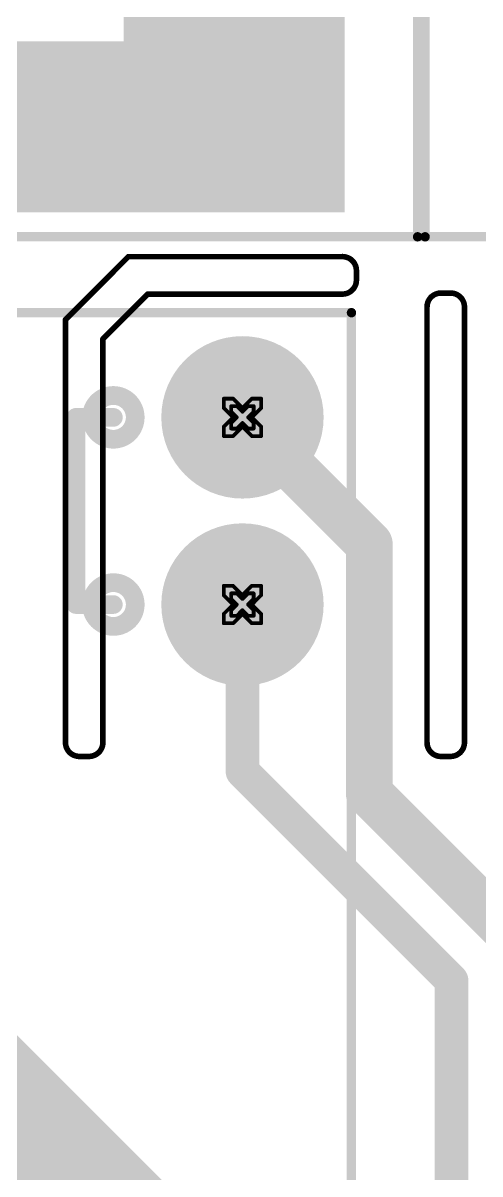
# Model space of a CAD drawing. Header units: inches. Extents: x -21 to 276, y -5 to 220.
# Drawn here: x 15.19 to 21.4, y 70.53 to 86.15 of the extents above; entities that cross this region are included whole.
import ezdxf

# ---------------------------------------------------------------- set-up
doc = ezdxf.new("R2010")
doc.units = ezdxf.units.IN
for name, color, linetype in [('Board_Outline', 216, 'Continuous'), ('Bottom Layer', 5, 'Continuous'), ('Bottom Solder', 6, 'Continuous'), ('Drill Drawing', 1, 'Continuous'), ('Ground', 16, 'Continuous'), ('Multi-Layer', 9, 'Continuous'), ('Pad Holes', 156, 'Continuous'), ('Power + Signal', 76, 'Continuous'), ('Top Layer', 1, 'Continuous'), ('Top Overlay', 2, 'Continuous'), ('Top Solder', 216, 'Continuous')]:
    doc.layers.add(name, color=color, linetype=linetype)

# ---------------------------------------------------------------- blocks, each defined once
blk = doc.blocks.new('J102K1CS35VDC_20_7')
at = {"layer": 'Bottom Layer'}
h = blk.add_hatch(color=5, dxfattribs=at)
edge = h.paths.add_edge_path()
edge.add_arc((3.81, -3.81), 1, 0, 360)
h = blk.add_hatch(color=5, dxfattribs=at)
edge = h.paths.add_edge_path()
edge.add_arc((6.35, -3.81), 1, 0, 360)
at = {"layer": 'Bottom Solder'}
h = blk.add_hatch(color=6, dxfattribs=at)
edge = h.paths.add_edge_path()
edge.add_arc((3.81, -3.81), 1.102, 0, 360)
h = blk.add_hatch(color=6, dxfattribs=at)
edge = h.paths.add_edge_path()
edge.add_arc((6.35, -3.81), 1.102, 0, 360)
at = {"layer": 'Ground'}
h = blk.add_hatch(color=16, dxfattribs=at)
edge = h.paths.add_edge_path()
edge.add_arc((3.81, -3.81), 1, 0, 360)
h = blk.add_hatch(color=16, dxfattribs=at)
edge = h.paths.add_edge_path()
edge.add_arc((6.35, -3.81), 1, 0, 360)
at = {"layer": 'Multi-Layer'}
h = blk.add_hatch(color=9, dxfattribs=at)
edge = h.paths.add_edge_path()
edge.add_arc((3.81, -3.81), 1, 0, 360)
h = blk.add_hatch(color=9, dxfattribs=at)
edge = h.paths.add_edge_path()
edge.add_arc((6.35, -3.81), 1, 0, 360)
at = {"layer": 'Pad Holes'}
h = blk.add_hatch(color=7, dxfattribs=at)
edge = h.paths.add_edge_path()
edge.add_arc((3.81, -3.81), 0.51, 0, 360)
h = blk.add_hatch(color=7, dxfattribs=at)
edge = h.paths.add_edge_path()
edge.add_arc((6.35, -3.81), 0.51, 0, 360)
at = {"layer": 'Power + Signal'}
h = blk.add_hatch(color=76, dxfattribs=at)
edge = h.paths.add_edge_path()
edge.add_arc((3.81, -3.81), 1, 0, 360)
h = blk.add_hatch(color=76, dxfattribs=at)
edge = h.paths.add_edge_path()
edge.add_arc((6.35, -3.81), 1, 0, 360)
at = {"layer": 'Top Layer'}
h = blk.add_hatch(color=1, dxfattribs=at)
edge = h.paths.add_edge_path()
edge.add_arc((3.81, -3.81), 1, 0, 360)
h = blk.add_hatch(color=1, dxfattribs=at)
edge = h.paths.add_edge_path()
edge.add_arc((6.35, -3.81), 1, 0, 360)
at = {"layer": 'Top Solder'}
h = blk.add_hatch(color=216, dxfattribs=at)
edge = h.paths.add_edge_path()
edge.add_arc((3.81, -3.81), 1.102, 0, 360)
h = blk.add_hatch(color=216, dxfattribs=at)
edge = h.paths.add_edge_path()
edge.add_arc((6.35, -3.81), 1.102, 0, 360)
at = {"layer": 'Top Overlay'}
for points in [[(7.77, 0, 0.127, 0.127, 0), (7.77, -5.29, 0.127, 0.127, 0)], [(3.81, -1.549, 0.254, 0.254, 0), (6.35, -1.549, 0.254, 0.254, 0)], [(3.81, -1.549, 0.254, 0.254, 0), (3.81, -2.057, 0.254, 0.254, 0)], [(6.35, -1.549, 0.254, 0.254, 0), (6.35, -2.057, 0.254, 0.254, 0)], [(-7.77, -5.29, 0.127, 0.127, 0), (7.77, -5.29, 0.127, 0.127, 0)]]:
    blk.add_lwpolyline(points, format="xyseb", dxfattribs=at)
for points in [[(3.747, -1.549, 0.127, 0.127, 1), (3.873, -1.549, 0.127, 0.127, 1)], [(3.747, -1.549, 0.127, 0.127, 1), (3.873, -1.549, 0.127, 0.127, 1)], [(6.286, -1.549, 0.127, 0.127, 1), (6.413, -1.549, 0.127, 0.127, 1)], [(6.286, -1.549, 0.127, 0.127, 1), (6.413, -1.549, 0.127, 0.127, 1)], [(4.107, -2.057, 0.254, 0.254, 1), (3.513, -2.057, 0.254, 0.254, 1)], [(6.647, -2.057, 0.254, 0.254, 1), (6.053, -2.057, 0.254, 0.254, 1)], [(3.449, -2.057, 0.127, 0.127, 1), (3.576, -2.057, 0.127, 0.127, 1)], [(3.747, -2.057, 0.127, 0.127, 1), (3.873, -2.057, 0.127, 0.127, 1)], [(4.044, -2.057, 0.127, 0.127, 1), (4.171, -2.057, 0.127, 0.127, 1)], [(5.989, -2.057, 0.127, 0.127, 1), (6.116, -2.057, 0.127, 0.127, 1)], [(6.286, -2.057, 0.127, 0.127, 1), (6.413, -2.057, 0.127, 0.127, 1)], [(6.584, -2.057, 0.127, 0.127, 1), (6.711, -2.057, 0.127, 0.127, 1)], [(7.738, -5.29, 0.0635, 0.0635, 1), (7.802, -5.29, 0.0635, 0.0635, 1)], [(7.738, -5.29, 0.0635, 0.0635, 1), (7.802, -5.29, 0.0635, 0.0635, 1)]]:
    blk.add_lwpolyline(points, format="xyseb", close=True, dxfattribs=at)
blk = doc.blocks.new('DB128L_5_08_3P_BK_S_140')
at = {"layer": 'Bottom Layer'}
blk.add_hatch(color=5, dxfattribs=at).paths.add_polyline_path([(-3.58, 1.5), (-3.58, -1.5), (-6.58, -1.5), (-6.58, 1.5)])
h = blk.add_hatch(color=5, dxfattribs=at)
edge = h.paths.add_edge_path()
edge.add_arc((0, 0), 1.5, 0, 360)
h = blk.add_hatch(color=5, dxfattribs=at)
edge = h.paths.add_edge_path()
edge.add_arc((5.08, 0), 1.5, 0, 360)
at = {"layer": 'Bottom Solder'}
blk.add_hatch(color=6, dxfattribs=at).paths.add_polyline_path([(-3.478, 1.602), (-3.478, -1.602), (-6.682, -1.602), (-6.682, 1.602)])
h = blk.add_hatch(color=6, dxfattribs=at)
edge = h.paths.add_edge_path()
edge.add_arc((0, 0), 1.602, 0, 360)
h = blk.add_hatch(color=6, dxfattribs=at)
edge = h.paths.add_edge_path()
edge.add_arc((5.08, 0), 1.602, 0, 360)
at = {"layer": 'Ground'}
blk.add_hatch(color=16, dxfattribs=at).paths.add_polyline_path([(-3.58, 1.5), (-3.58, -1.5), (-6.58, -1.5), (-6.58, 1.5)])
h = blk.add_hatch(color=16, dxfattribs=at)
edge = h.paths.add_edge_path()
edge.add_arc((0, 0), 1.5, 0, 360)
h = blk.add_hatch(color=16, dxfattribs=at)
edge = h.paths.add_edge_path()
edge.add_arc((5.08, 0), 1.5, 0, 360)
at = {"layer": 'Multi-Layer'}
blk.add_hatch(color=9, dxfattribs=at).paths.add_polyline_path([(-3.58, 1.5), (-3.58, -1.5), (-6.58, -1.5), (-6.58, 1.5)])
h = blk.add_hatch(color=9, dxfattribs=at)
edge = h.paths.add_edge_path()
edge.add_arc((0, 0), 1.5, 0, 360)
h = blk.add_hatch(color=9, dxfattribs=at)
edge = h.paths.add_edge_path()
edge.add_arc((5.08, 0), 1.5, 0, 360)
at = {"layer": 'Pad Holes'}
h = blk.add_hatch(color=7, dxfattribs=at)
edge = h.paths.add_edge_path()
edge.add_arc((-5.08, 0), 0.8, 0, 360)
h = blk.add_hatch(color=7, dxfattribs=at)
edge = h.paths.add_edge_path()
edge.add_arc((0, 0), 0.8, 0, 360)
h = blk.add_hatch(color=7, dxfattribs=at)
edge = h.paths.add_edge_path()
edge.add_arc((5.08, 0), 0.8, 0, 360)
at = {"layer": 'Power + Signal'}
blk.add_hatch(color=76, dxfattribs=at).paths.add_polyline_path([(-3.58, 1.5), (-3.58, -1.5), (-6.58, -1.5), (-6.58, 1.5)])
h = blk.add_hatch(color=76, dxfattribs=at)
edge = h.paths.add_edge_path()
edge.add_arc((0, 0), 1.5, 0, 360)
h = blk.add_hatch(color=76, dxfattribs=at)
edge = h.paths.add_edge_path()
edge.add_arc((5.08, 0), 1.5, 0, 360)
at = {"layer": 'Top Layer'}
blk.add_hatch(color=1, dxfattribs=at).paths.add_polyline_path([(-3.58, 1.5), (-3.58, -1.5), (-6.58, -1.5), (-6.58, 1.5)])
h = blk.add_hatch(color=1, dxfattribs=at)
edge = h.paths.add_edge_path()
edge.add_arc((0, 0), 1.5, 0, 360)
h = blk.add_hatch(color=1, dxfattribs=at)
edge = h.paths.add_edge_path()
edge.add_arc((5.08, 0), 1.5, 0, 360)
at = {"layer": 'Top Solder'}
blk.add_hatch(color=216, dxfattribs=at).paths.add_polyline_path([(-3.478, 1.602), (-3.478, -1.602), (-6.682, -1.602), (-6.682, 1.602)])
h = blk.add_hatch(color=216, dxfattribs=at)
edge = h.paths.add_edge_path()
edge.add_arc((0, 0), 1.602, 0, 360)
h = blk.add_hatch(color=216, dxfattribs=at)
edge = h.paths.add_edge_path()
edge.add_arc((5.08, 0), 1.602, 0, 360)
at = {"layer": 'Top Overlay'}
for points in [[(-7.671, 5.131, 0.127, 0.127, 0), (-7.671, -5.08, 0.127, 0.127, 0)], [(7.671, 5.131, 0.127, 0.127, 0), (-7.671, 5.131, 0.127, 0.127, 0)], [(7.671, 5.131, 0.127, 0.127, 0), (7.671, -5.08, 0.127, 0.127, 0)], [(-5.494, -3.867, 0.254, 0.254, 0), (-5.971, -4.343, 0.254, 0.254, 0)], [(-4.566, -3.867, 0.254, 0.254, 0), (-5.494, -3.867, 0.254, 0.254, 0)], [(-4.089, -4.343, 0.254, 0.254, 0), (-4.566, -3.867, 0.254, 0.254, 0)], [(-0.414, -3.867, 0.254, 0.254, 0), (-0.891, -4.343, 0.254, 0.254, 0)], [(0.514, -3.867, 0.254, 0.254, 0), (-0.414, -3.867, 0.254, 0.254, 0)], [(0.991, -4.343, 0.254, 0.254, 0), (0.514, -3.867, 0.254, 0.254, 0)], [(4.666, -3.867, 0.254, 0.254, 0), (4.189, -4.343, 0.254, 0.254, 0)], [(5.594, -3.867, 0.254, 0.254, 0), (4.666, -3.867, 0.254, 0.254, 0)], [(6.071, -4.343, 0.254, 0.254, 0), (5.594, -3.867, 0.254, 0.254, 0)], [(7.671, -5.08, 0.127, 0.127, 0), (-7.671, -5.08, 0.127, 0.127, 0)]]:
    blk.add_lwpolyline(points, format="xyseb", dxfattribs=at)
for points in [[(-7.703, 5.131, 0.0635, 0.0635, 1), (-7.639, 5.131, 0.0635, 0.0635, 1)], [(-7.703, 5.131, 0.0635, 0.0635, 1), (-7.639, 5.131, 0.0635, 0.0635, 1)], [(7.639, 5.131, 0.0635, 0.0635, 1), (7.703, 5.131, 0.0635, 0.0635, 1)], [(7.639, 5.131, 0.0635, 0.0635, 1), (7.703, 5.131, 0.0635, 0.0635, 1)], [(-5.558, -3.867, 0.127, 0.127, 1), (-5.431, -3.867, 0.127, 0.127, 1)], [(-5.558, -3.867, 0.127, 0.127, 1), (-5.431, -3.867, 0.127, 0.127, 1)], [(-4.63, -3.867, 0.127, 0.127, 1), (-4.503, -3.867, 0.127, 0.127, 1)], [(-4.63, -3.867, 0.127, 0.127, 1), (-4.503, -3.867, 0.127, 0.127, 1)], [(-0.478, -3.867, 0.127, 0.127, 1), (-0.351, -3.867, 0.127, 0.127, 1)], [(-0.478, -3.867, 0.127, 0.127, 1), (-0.351, -3.867, 0.127, 0.127, 1)], [(0.45, -3.867, 0.127, 0.127, 1), (0.577, -3.867, 0.127, 0.127, 1)], [(0.45, -3.867, 0.127, 0.127, 1), (0.577, -3.867, 0.127, 0.127, 1)], [(4.602, -3.867, 0.127, 0.127, 1), (4.729, -3.867, 0.127, 0.127, 1)], [(4.602, -3.867, 0.127, 0.127, 1), (4.729, -3.867, 0.127, 0.127, 1)], [(5.53, -3.867, 0.127, 0.127, 1), (5.657, -3.867, 0.127, 0.127, 1)], [(5.53, -3.867, 0.127, 0.127, 1), (5.657, -3.867, 0.127, 0.127, 1)], [(-6.035, -4.343, 0.127, 0.127, 1), (-5.908, -4.343, 0.127, 0.127, 1)], [(-4.153, -4.343, 0.127, 0.127, 1), (-4.026, -4.343, 0.127, 0.127, 1)], [(-0.955, -4.343, 0.127, 0.127, 1), (-0.828, -4.343, 0.127, 0.127, 1)], [(0.927, -4.343, 0.127, 0.127, 1), (1.054, -4.343, 0.127, 0.127, 1)], [(4.125, -4.343, 0.127, 0.127, 1), (4.252, -4.343, 0.127, 0.127, 1)], [(6.007, -4.343, 0.127, 0.127, 1), (6.134, -4.343, 0.127, 0.127, 1)], [(-7.703, -5.08, 0.0635, 0.0635, 1), (-7.639, -5.08, 0.0635, 0.0635, 1)], [(-7.703, -5.08, 0.0635, 0.0635, 1), (-7.639, -5.08, 0.0635, 0.0635, 1)], [(7.639, -5.08, 0.0635, 0.0635, 1), (7.703, -5.08, 0.0635, 0.0635, 1)], [(7.639, -5.08, 0.0635, 0.0635, 1), (7.703, -5.08, 0.0635, 0.0635, 1)]]:
    blk.add_lwpolyline(points, format="xyseb", close=True, dxfattribs=at)
blk = doc.blocks.new('DB128L_5_08_3P_BK_S_141')
at = {"layer": 'Bottom Layer'}
blk.add_hatch(color=5, dxfattribs=at).paths.add_polyline_path([(-3.58, 1.5), (-3.58, -1.5), (-6.58, -1.5), (-6.58, 1.5)])
h = blk.add_hatch(color=5, dxfattribs=at)
edge = h.paths.add_edge_path()
edge.add_arc((0, 0), 1.5, 0, 360)
h = blk.add_hatch(color=5, dxfattribs=at)
edge = h.paths.add_edge_path()
edge.add_arc((5.08, 0), 1.5, 0, 360)
at = {"layer": 'Bottom Solder'}
blk.add_hatch(color=6, dxfattribs=at).paths.add_polyline_path([(-3.478, 1.602), (-3.478, -1.602), (-6.682, -1.602), (-6.682, 1.602)])
h = blk.add_hatch(color=6, dxfattribs=at)
edge = h.paths.add_edge_path()
edge.add_arc((0, 0), 1.602, 0, 360)
h = blk.add_hatch(color=6, dxfattribs=at)
edge = h.paths.add_edge_path()
edge.add_arc((5.08, 0), 1.602, 0, 360)
at = {"layer": 'Ground'}
blk.add_hatch(color=16, dxfattribs=at).paths.add_polyline_path([(-3.58, 1.5), (-3.58, -1.5), (-6.58, -1.5), (-6.58, 1.5)])
h = blk.add_hatch(color=16, dxfattribs=at)
edge = h.paths.add_edge_path()
edge.add_arc((0, 0), 1.5, 0, 360)
h = blk.add_hatch(color=16, dxfattribs=at)
edge = h.paths.add_edge_path()
edge.add_arc((5.08, 0), 1.5, 0, 360)
at = {"layer": 'Multi-Layer'}
blk.add_hatch(color=9, dxfattribs=at).paths.add_polyline_path([(-3.58, 1.5), (-3.58, -1.5), (-6.58, -1.5), (-6.58, 1.5)])
h = blk.add_hatch(color=9, dxfattribs=at)
edge = h.paths.add_edge_path()
edge.add_arc((0, 0), 1.5, 0, 360)
h = blk.add_hatch(color=9, dxfattribs=at)
edge = h.paths.add_edge_path()
edge.add_arc((5.08, 0), 1.5, 0, 360)
at = {"layer": 'Pad Holes'}
h = blk.add_hatch(color=7, dxfattribs=at)
edge = h.paths.add_edge_path()
edge.add_arc((-5.08, 0), 0.8, 0, 360)
h = blk.add_hatch(color=7, dxfattribs=at)
edge = h.paths.add_edge_path()
edge.add_arc((0, 0), 0.8, 0, 360)
h = blk.add_hatch(color=7, dxfattribs=at)
edge = h.paths.add_edge_path()
edge.add_arc((5.08, 0), 0.8, 0, 360)
at = {"layer": 'Power + Signal'}
blk.add_hatch(color=76, dxfattribs=at).paths.add_polyline_path([(-3.58, 1.5), (-3.58, -1.5), (-6.58, -1.5), (-6.58, 1.5)])
h = blk.add_hatch(color=76, dxfattribs=at)
edge = h.paths.add_edge_path()
edge.add_arc((0, 0), 1.5, 0, 360)
h = blk.add_hatch(color=76, dxfattribs=at)
edge = h.paths.add_edge_path()
edge.add_arc((5.08, 0), 1.5, 0, 360)
at = {"layer": 'Top Layer'}
blk.add_hatch(color=1, dxfattribs=at).paths.add_polyline_path([(-3.58, 1.5), (-3.58, -1.5), (-6.58, -1.5), (-6.58, 1.5)])
h = blk.add_hatch(color=1, dxfattribs=at)
edge = h.paths.add_edge_path()
edge.add_arc((0, 0), 1.5, 0, 360)
h = blk.add_hatch(color=1, dxfattribs=at)
edge = h.paths.add_edge_path()
edge.add_arc((5.08, 0), 1.5, 0, 360)
at = {"layer": 'Top Solder'}
blk.add_hatch(color=216, dxfattribs=at).paths.add_polyline_path([(-3.478, 1.602), (-3.478, -1.602), (-6.682, -1.602), (-6.682, 1.602)])
h = blk.add_hatch(color=216, dxfattribs=at)
edge = h.paths.add_edge_path()
edge.add_arc((0, 0), 1.602, 0, 360)
h = blk.add_hatch(color=216, dxfattribs=at)
edge = h.paths.add_edge_path()
edge.add_arc((5.08, 0), 1.602, 0, 360)
at = {"layer": 'Top Overlay'}
for points in [[(7.671, 5.131, 0.127, 0.127, 0), (-7.671, 5.131, 0.127, 0.127, 0)], [(-7.671, 5.131, 0.127, 0.127, 0), (-7.671, -5.08, 0.127, 0.127, 0)], [(7.671, 5.131, 0.127, 0.127, 0), (7.671, -5.08, 0.127, 0.127, 0)], [(-5.494, -3.867, 0.254, 0.254, 0), (-5.971, -4.343, 0.254, 0.254, 0)], [(-4.566, -3.867, 0.254, 0.254, 0), (-5.494, -3.867, 0.254, 0.254, 0)], [(-4.089, -4.343, 0.254, 0.254, 0), (-4.566, -3.867, 0.254, 0.254, 0)], [(-0.414, -3.867, 0.254, 0.254, 0), (-0.891, -4.343, 0.254, 0.254, 0)], [(0.514, -3.867, 0.254, 0.254, 0), (-0.414, -3.867, 0.254, 0.254, 0)], [(0.991, -4.343, 0.254, 0.254, 0), (0.514, -3.867, 0.254, 0.254, 0)], [(4.666, -3.867, 0.254, 0.254, 0), (4.189, -4.343, 0.254, 0.254, 0)], [(5.594, -3.867, 0.254, 0.254, 0), (4.666, -3.867, 0.254, 0.254, 0)], [(6.071, -4.343, 0.254, 0.254, 0), (5.594, -3.867, 0.254, 0.254, 0)], [(7.671, -5.08, 0.127, 0.127, 0), (-7.671, -5.08, 0.127, 0.127, 0)]]:
    blk.add_lwpolyline(points, format="xyseb", dxfattribs=at)
for points in [[(-7.703, 5.131, 0.0635, 0.0635, 1), (-7.639, 5.131, 0.0635, 0.0635, 1)], [(-7.703, 5.131, 0.0635, 0.0635, 1), (-7.639, 5.131, 0.0635, 0.0635, 1)], [(7.639, 5.131, 0.0635, 0.0635, 1), (7.703, 5.131, 0.0635, 0.0635, 1)], [(7.639, 5.131, 0.0635, 0.0635, 1), (7.703, 5.131, 0.0635, 0.0635, 1)], [(-5.558, -3.867, 0.127, 0.127, 1), (-5.431, -3.867, 0.127, 0.127, 1)], [(-5.558, -3.867, 0.127, 0.127, 1), (-5.431, -3.867, 0.127, 0.127, 1)], [(-4.63, -3.867, 0.127, 0.127, 1), (-4.503, -3.867, 0.127, 0.127, 1)], [(-4.63, -3.867, 0.127, 0.127, 1), (-4.503, -3.867, 0.127, 0.127, 1)], [(-0.478, -3.867, 0.127, 0.127, 1), (-0.351, -3.867, 0.127, 0.127, 1)], [(-0.478, -3.867, 0.127, 0.127, 1), (-0.351, -3.867, 0.127, 0.127, 1)], [(0.45, -3.867, 0.127, 0.127, 1), (0.577, -3.867, 0.127, 0.127, 1)], [(0.45, -3.867, 0.127, 0.127, 1), (0.577, -3.867, 0.127, 0.127, 1)], [(4.602, -3.867, 0.127, 0.127, 1), (4.729, -3.867, 0.127, 0.127, 1)], [(4.602, -3.867, 0.127, 0.127, 1), (4.729, -3.867, 0.127, 0.127, 1)], [(5.53, -3.867, 0.127, 0.127, 1), (5.657, -3.867, 0.127, 0.127, 1)], [(5.53, -3.867, 0.127, 0.127, 1), (5.657, -3.867, 0.127, 0.127, 1)], [(-6.035, -4.343, 0.127, 0.127, 1), (-5.908, -4.343, 0.127, 0.127, 1)], [(-4.153, -4.343, 0.127, 0.127, 1), (-4.026, -4.343, 0.127, 0.127, 1)], [(-0.955, -4.343, 0.127, 0.127, 1), (-0.828, -4.343, 0.127, 0.127, 1)], [(0.927, -4.343, 0.127, 0.127, 1), (1.054, -4.343, 0.127, 0.127, 1)], [(4.125, -4.343, 0.127, 0.127, 1), (4.252, -4.343, 0.127, 0.127, 1)], [(6.007, -4.343, 0.127, 0.127, 1), (6.134, -4.343, 0.127, 0.127, 1)], [(-7.703, -5.08, 0.0635, 0.0635, 1), (-7.639, -5.08, 0.0635, 0.0635, 1)], [(-7.703, -5.08, 0.0635, 0.0635, 1), (-7.639, -5.08, 0.0635, 0.0635, 1)], [(7.639, -5.08, 0.0635, 0.0635, 1), (7.703, -5.08, 0.0635, 0.0635, 1)], [(7.639, -5.08, 0.0635, 0.0635, 1), (7.703, -5.08, 0.0635, 0.0635, 1)]]:
    blk.add_lwpolyline(points, format="xyseb", close=True, dxfattribs=at)

msp = doc.modelspace()

# ---------------------------------------------------------------- hatches: boundary and pattern name
at = {"layer": 'Top Layer'}
for points in [[(16.562, 83.582), (19.562, 83.582), (19.562, 89.881), (16.562, 89.881)], [(9.532, 83.582), (19.531, 83.582), (19.531, 85.903), (9.532, 85.903)]]:
    msp.add_hatch(color=1, dxfattribs=at).paths.add_polyline_path(points)

# ---------------------------------------------------------------- linework, layer by layer
at = {"layer": 'Board_Outline'}
for points in [[(15.77, 82.127, 0.0762, 0.0762, 0), (16.624, 82.981, 0.0762, 0.0762, 0)], [(16.624, 82.981, 0.0762, 0.0762, 0), (19.531, 82.981, 0.0762, 0.0762, 0)], [(19.531, 82.981, 0.0762, 0.0762, -0.414214), (19.72, 82.793, 0.0762, 0.0762, 0)], [(19.72, 82.662, 0.0762, 0.0762, 0), (19.72, 82.793, 0.0762, 0.0762, 0)], [(19.72, 82.662, 0.0762, 0.0762, -0.414214), (19.531, 82.473, 0.0762, 0.0762, 0)], [(16.278, 81.864, 0.0762, 0.0762, 0), (16.887, 82.473, 0.0762, 0.0762, 0)], [(16.887, 82.473, 0.0762, 0.0762, 0), (19.531, 82.473, 0.0762, 0.0762, 0)], [(20.679, 82.298, 0.0762, 0.0762, -0.414214), (20.868, 82.487, 0.0762, 0.0762, 0)], [(20.868, 82.487, 0.0762, 0.0762, 0), (20.999, 82.487, 0.0762, 0.0762, 0)], [(20.999, 82.487, 0.0762, 0.0762, -0.414214), (21.187, 82.298, 0.0762, 0.0762, 0)], [(20.679, 76.388, 0.0762, 0.0762, 0), (20.679, 82.296, 0.0762, 0.0762, 0)], [(21.187, 76.388, 0.0762, 0.0762, 0), (21.187, 82.296, 0.0762, 0.0762, 0)], [(15.77, 76.388, 0.0762, 0.0762, 0), (15.77, 82.127, 0.0762, 0.0762, 0)], [(16.278, 76.388, 0.0762, 0.0762, 0), (16.278, 81.864, 0.0762, 0.0762, 0)], [(15.958, 76.199, 0.0762, 0.0762, -0.414214), (15.77, 76.388, 0.0762, 0.0762, 0)], [(16.278, 76.388, 0.0762, 0.0762, -0.414214), (16.089, 76.199, 0.0762, 0.0762, 0)], [(20.868, 76.199, 0.0762, 0.0762, -0.414214), (20.679, 76.388, 0.0762, 0.0762, 0)], [(21.187, 76.388, 0.0762, 0.0762, -0.414214), (20.999, 76.199, 0.0762, 0.0762, 0)], [(15.958, 76.199, 0.0762, 0.0762, 0), (16.089, 76.199, 0.0762, 0.0762, 0)], [(20.868, 76.199, 0.0762, 0.0762, 0), (20.999, 76.199, 0.0762, 0.0762, 0)]]:
    msp.add_lwpolyline(points, format="xyseb", dxfattribs=at)
for points in [[(16.605, 82.981, 0.0381, 0.0381, 1), (16.643, 82.981, 0.0381, 0.0381, 1)], [(16.605, 82.981, 0.0381, 0.0381, 1), (16.643, 82.981, 0.0381, 0.0381, 1)], [(19.512, 82.981, 0.0381, 0.0381, 1), (19.551, 82.981, 0.0381, 0.0381, 1)], [(19.512, 82.981, 0.0381, 0.0381, 1), (19.551, 82.981, 0.0381, 0.0381, 1)], [(19.701, 82.793, 0.0381, 0.0381, 1), (19.739, 82.793, 0.0381, 0.0381, 1)], [(19.701, 82.793, 0.0381, 0.0381, 1), (19.739, 82.793, 0.0381, 0.0381, 1)], [(19.701, 82.662, 0.0381, 0.0381, 1), (19.739, 82.662, 0.0381, 0.0381, 1)], [(19.701, 82.662, 0.0381, 0.0381, 1), (19.739, 82.662, 0.0381, 0.0381, 1)], [(16.868, 82.473, 0.0381, 0.0381, 1), (16.906, 82.473, 0.0381, 0.0381, 1)], [(16.868, 82.473, 0.0381, 0.0381, 1), (16.906, 82.473, 0.0381, 0.0381, 1)], [(19.512, 82.473, 0.0381, 0.0381, 1), (19.551, 82.473, 0.0381, 0.0381, 1)], [(19.512, 82.473, 0.0381, 0.0381, 1), (19.551, 82.473, 0.0381, 0.0381, 1)], [(20.849, 82.487, 0.0381, 0.0381, 1), (20.887, 82.487, 0.0381, 0.0381, 1)], [(20.849, 82.487, 0.0381, 0.0381, 1), (20.887, 82.487, 0.0381, 0.0381, 1)], [(20.98, 82.487, 0.0381, 0.0381, 1), (21.018, 82.487, 0.0381, 0.0381, 1)], [(20.98, 82.487, 0.0381, 0.0381, 1), (21.018, 82.487, 0.0381, 0.0381, 1)], [(20.66, 82.298, 0.0381, 0.0381, 1), (20.698, 82.298, 0.0381, 0.0381, 1)], [(20.66, 82.296, 0.0381, 0.0381, 1), (20.698, 82.296, 0.0381, 0.0381, 1)], [(21.168, 82.298, 0.0381, 0.0381, 1), (21.206, 82.298, 0.0381, 0.0381, 1)], [(21.168, 82.296, 0.0381, 0.0381, 1), (21.206, 82.296, 0.0381, 0.0381, 1)], [(15.751, 82.127, 0.0381, 0.0381, 1), (15.789, 82.127, 0.0381, 0.0381, 1)], [(15.751, 82.127, 0.0381, 0.0381, 1), (15.789, 82.127, 0.0381, 0.0381, 1)], [(16.259, 81.864, 0.0381, 0.0381, 1), (16.297, 81.864, 0.0381, 0.0381, 1)], [(16.259, 81.864, 0.0381, 0.0381, 1), (16.297, 81.864, 0.0381, 0.0381, 1)], [(15.751, 76.388, 0.0381, 0.0381, 1), (15.789, 76.388, 0.0381, 0.0381, 1)], [(15.751, 76.388, 0.0381, 0.0381, 1), (15.789, 76.388, 0.0381, 0.0381, 1)], [(16.259, 76.388, 0.0381, 0.0381, 1), (16.297, 76.388, 0.0381, 0.0381, 1)], [(16.259, 76.388, 0.0381, 0.0381, 1), (16.297, 76.388, 0.0381, 0.0381, 1)], [(20.66, 76.388, 0.0381, 0.0381, 1), (20.698, 76.388, 0.0381, 0.0381, 1)], [(20.66, 76.388, 0.0381, 0.0381, 1), (20.698, 76.388, 0.0381, 0.0381, 1)], [(21.168, 76.388, 0.0381, 0.0381, 1), (21.206, 76.388, 0.0381, 0.0381, 1)], [(21.168, 76.388, 0.0381, 0.0381, 1), (21.206, 76.388, 0.0381, 0.0381, 1)], [(15.939, 76.199, 0.0381, 0.0381, 1), (15.977, 76.199, 0.0381, 0.0381, 1)], [(15.939, 76.199, 0.0381, 0.0381, 1), (15.977, 76.199, 0.0381, 0.0381, 1)], [(16.07, 76.199, 0.0381, 0.0381, 1), (16.108, 76.199, 0.0381, 0.0381, 1)], [(16.07, 76.199, 0.0381, 0.0381, 1), (16.108, 76.199, 0.0381, 0.0381, 1)], [(20.849, 76.199, 0.0381, 0.0381, 1), (20.887, 76.199, 0.0381, 0.0381, 1)], [(20.849, 76.199, 0.0381, 0.0381, 1), (20.887, 76.199, 0.0381, 0.0381, 1)], [(20.98, 76.199, 0.0381, 0.0381, 1), (21.018, 76.199, 0.0381, 0.0381, 1)], [(20.98, 76.199, 0.0381, 0.0381, 1), (21.018, 76.199, 0.0381, 0.0381, 1)]]:
    msp.add_lwpolyline(points, format="xyseb", close=True, dxfattribs=at)
at = {"layer": 'Bottom Layer'}
for points in [[(18.173, 80.8, 0.635, 0.635, 0), (19.895, 79.078, 0.635, 0.635, 0)], [(19.895, 75.697, 0.635, 0.635, 0), (19.895, 79.078, 0.635, 0.635, 0)], [(18.173, 75.996, 0.457, 0.457, 0), (18.173, 78.26, 0.457, 0.457, 0)], [(18.173, 75.996, 0.457, 0.457, 0), (21.012, 73.157, 0.457, 0.457, 0)], [(19.895, 75.697, 0.635, 0.635, 0), (21.946, 73.646, 0.635, 0.635, 0)], [(21.012, 66.235, 0.457, 0.457, 0), (21.012, 73.157, 0.457, 0.457, 0)], [(14.143, 72.13, 1.778, 1.778, 0), (18.173, 68.1, 1.778, 1.778, 0)]]:
    msp.add_lwpolyline(points, format="xyseb", dxfattribs=at)
for points in [[(18.014, 80.8, 0.318, 0.318, 1), (18.332, 80.8, 0.318, 0.318, 1)], [(19.736, 79.078, 0.318, 0.318, 1), (20.054, 79.078, 0.318, 0.318, 1)], [(19.736, 79.078, 0.318, 0.318, 1), (20.054, 79.078, 0.318, 0.318, 1)], [(18.059, 78.26, 0.229, 0.229, 1), (18.287, 78.26, 0.229, 0.229, 1)], [(18.059, 75.996, 0.229, 0.229, 1), (18.287, 75.996, 0.229, 0.229, 1)], [(18.059, 75.996, 0.229, 0.229, 1), (18.287, 75.996, 0.229, 0.229, 1)], [(19.736, 75.697, 0.318, 0.318, 1), (20.054, 75.697, 0.318, 0.318, 1)], [(19.736, 75.697, 0.318, 0.318, 1), (20.054, 75.697, 0.318, 0.318, 1)], [(20.898, 73.157, 0.229, 0.229, 1), (21.126, 73.157, 0.229, 0.229, 1)], [(20.898, 73.157, 0.229, 0.229, 1), (21.126, 73.157, 0.229, 0.229, 1)]]:
    msp.add_lwpolyline(points, format="xyseb", close=True, dxfattribs=at)
at = {"layer": 'Drill Drawing'}
for points in [[(17.919, 80.927, 0.0508, 0.0508, 0), (17.919, 81.054, 0.0508, 0.0508, 0)], [(17.919, 81.054, 0.0508, 0.0508, 0), (18.046, 81.054, 0.0508, 0.0508, 0)], [(18.046, 81.054, 0.0508, 0.0508, 0), (18.173, 80.927, 0.0508, 0.0508, 0)], [(18.173, 80.927, 0.0508, 0.0508, 0), (18.3, 81.054, 0.0508, 0.0508, 0)], [(18.3, 81.054, 0.0508, 0.0508, 0), (18.427, 81.054, 0.0508, 0.0508, 0)], [(18.427, 80.927, 0.0508, 0.0508, 0), (18.427, 81.054, 0.0508, 0.0508, 0)], [(17.919, 80.927, 0.0508, 0.0508, 0), (18.046, 80.8, 0.0508, 0.0508, 0)], [(18.021, 80.876, 0.0508, 0.0508, 0), (18.021, 80.952, 0.0508, 0.0508, 0)], [(18.021, 80.952, 0.0508, 0.0508, 0), (18.097, 80.952, 0.0508, 0.0508, 0)], [(18.097, 80.952, 0.0508, 0.0508, 0), (18.173, 80.876, 0.0508, 0.0508, 0)], [(18.173, 80.876, 0.0508, 0.0508, 0), (18.249, 80.952, 0.0508, 0.0508, 0)], [(18.249, 80.952, 0.0508, 0.0508, 0), (18.325, 80.952, 0.0508, 0.0508, 0)], [(18.3, 80.8, 0.0508, 0.0508, 0), (18.427, 80.927, 0.0508, 0.0508, 0)], [(18.325, 80.876, 0.0508, 0.0508, 0), (18.325, 80.952, 0.0508, 0.0508, 0)], [(17.919, 80.673, 0.0508, 0.0508, 0), (18.046, 80.8, 0.0508, 0.0508, 0)], [(18.021, 80.876, 0.0508, 0.0508, 0), (18.097, 80.8, 0.0508, 0.0508, 0)], [(18.021, 80.724, 0.0508, 0.0508, 0), (18.097, 80.8, 0.0508, 0.0508, 0)], [(18.021, 80.647, 0.0508, 0.0508, 0), (18.021, 80.724, 0.0508, 0.0508, 0)], [(18.097, 80.647, 0.0508, 0.0508, 0), (18.173, 80.724, 0.0508, 0.0508, 0)], [(18.173, 80.724, 0.0508, 0.0508, 0), (18.249, 80.647, 0.0508, 0.0508, 0)], [(18.249, 80.8, 0.0508, 0.0508, 0), (18.325, 80.876, 0.0508, 0.0508, 0)], [(18.249, 80.8, 0.0508, 0.0508, 0), (18.325, 80.724, 0.0508, 0.0508, 0)], [(18.3, 80.8, 0.0508, 0.0508, 0), (18.427, 80.673, 0.0508, 0.0508, 0)], [(18.325, 80.647, 0.0508, 0.0508, 0), (18.325, 80.724, 0.0508, 0.0508, 0)], [(17.919, 80.546, 0.0508, 0.0508, 0), (17.919, 80.673, 0.0508, 0.0508, 0)], [(18.021, 80.647, 0.0508, 0.0508, 0), (18.097, 80.647, 0.0508, 0.0508, 0)], [(18.046, 80.546, 0.0508, 0.0508, 0), (18.173, 80.673, 0.0508, 0.0508, 0)], [(18.173, 80.673, 0.0508, 0.0508, 0), (18.3, 80.546, 0.0508, 0.0508, 0)], [(18.249, 80.647, 0.0508, 0.0508, 0), (18.325, 80.647, 0.0508, 0.0508, 0)], [(18.427, 80.546, 0.0508, 0.0508, 0), (18.427, 80.673, 0.0508, 0.0508, 0)], [(17.919, 80.546, 0.0508, 0.0508, 0), (18.046, 80.546, 0.0508, 0.0508, 0)], [(18.3, 80.546, 0.0508, 0.0508, 0), (18.427, 80.546, 0.0508, 0.0508, 0)], [(17.919, 78.387, 0.0508, 0.0508, 0), (17.919, 78.514, 0.0508, 0.0508, 0)], [(17.919, 78.514, 0.0508, 0.0508, 0), (18.046, 78.514, 0.0508, 0.0508, 0)], [(17.919, 78.387, 0.0508, 0.0508, 0), (18.046, 78.26, 0.0508, 0.0508, 0)], [(18.021, 78.336, 0.0508, 0.0508, 0), (18.021, 78.412, 0.0508, 0.0508, 0)], [(18.021, 78.412, 0.0508, 0.0508, 0), (18.097, 78.412, 0.0508, 0.0508, 0)], [(18.046, 78.514, 0.0508, 0.0508, 0), (18.173, 78.387, 0.0508, 0.0508, 0)], [(18.097, 78.412, 0.0508, 0.0508, 0), (18.173, 78.336, 0.0508, 0.0508, 0)], [(18.173, 78.387, 0.0508, 0.0508, 0), (18.3, 78.514, 0.0508, 0.0508, 0)], [(18.173, 78.336, 0.0508, 0.0508, 0), (18.249, 78.412, 0.0508, 0.0508, 0)], [(18.249, 78.412, 0.0508, 0.0508, 0), (18.325, 78.412, 0.0508, 0.0508, 0)], [(18.3, 78.514, 0.0508, 0.0508, 0), (18.427, 78.514, 0.0508, 0.0508, 0)], [(18.3, 78.26, 0.0508, 0.0508, 0), (18.427, 78.387, 0.0508, 0.0508, 0)], [(18.325, 78.336, 0.0508, 0.0508, 0), (18.325, 78.412, 0.0508, 0.0508, 0)], [(18.427, 78.387, 0.0508, 0.0508, 0), (18.427, 78.514, 0.0508, 0.0508, 0)], [(17.919, 78.133, 0.0508, 0.0508, 0), (18.046, 78.26, 0.0508, 0.0508, 0)], [(18.021, 78.336, 0.0508, 0.0508, 0), (18.097, 78.26, 0.0508, 0.0508, 0)], [(18.021, 78.184, 0.0508, 0.0508, 0), (18.097, 78.26, 0.0508, 0.0508, 0)], [(18.249, 78.26, 0.0508, 0.0508, 0), (18.325, 78.336, 0.0508, 0.0508, 0)], [(18.249, 78.26, 0.0508, 0.0508, 0), (18.325, 78.184, 0.0508, 0.0508, 0)], [(18.3, 78.26, 0.0508, 0.0508, 0), (18.427, 78.133, 0.0508, 0.0508, 0)], [(17.919, 78.006, 0.0508, 0.0508, 0), (17.919, 78.133, 0.0508, 0.0508, 0)], [(18.021, 78.107, 0.0508, 0.0508, 0), (18.021, 78.184, 0.0508, 0.0508, 0)], [(18.021, 78.107, 0.0508, 0.0508, 0), (18.097, 78.107, 0.0508, 0.0508, 0)], [(18.046, 78.006, 0.0508, 0.0508, 0), (18.173, 78.133, 0.0508, 0.0508, 0)], [(18.097, 78.107, 0.0508, 0.0508, 0), (18.173, 78.184, 0.0508, 0.0508, 0)], [(18.173, 78.184, 0.0508, 0.0508, 0), (18.249, 78.107, 0.0508, 0.0508, 0)], [(18.173, 78.133, 0.0508, 0.0508, 0), (18.3, 78.006, 0.0508, 0.0508, 0)], [(18.249, 78.107, 0.0508, 0.0508, 0), (18.325, 78.107, 0.0508, 0.0508, 0)], [(18.325, 78.107, 0.0508, 0.0508, 0), (18.325, 78.184, 0.0508, 0.0508, 0)], [(18.427, 78.006, 0.0508, 0.0508, 0), (18.427, 78.133, 0.0508, 0.0508, 0)], [(17.919, 78.006, 0.0508, 0.0508, 0), (18.046, 78.006, 0.0508, 0.0508, 0)], [(18.3, 78.006, 0.0508, 0.0508, 0), (18.427, 78.006, 0.0508, 0.0508, 0)]]:
    msp.add_lwpolyline(points, format="xyseb", dxfattribs=at)
for points in [[(17.906, 81.054, 0.0254, 0.0254, 1), (17.932, 81.054, 0.0254, 0.0254, 1)], [(17.906, 81.054, 0.0254, 0.0254, 1), (17.932, 81.054, 0.0254, 0.0254, 1)], [(18.033, 81.054, 0.0254, 0.0254, 1), (18.059, 81.054, 0.0254, 0.0254, 1)], [(18.033, 81.054, 0.0254, 0.0254, 1), (18.059, 81.054, 0.0254, 0.0254, 1)], [(18.287, 81.054, 0.0254, 0.0254, 1), (18.313, 81.054, 0.0254, 0.0254, 1)], [(18.287, 81.054, 0.0254, 0.0254, 1), (18.313, 81.054, 0.0254, 0.0254, 1)], [(18.414, 81.054, 0.0254, 0.0254, 1), (18.44, 81.054, 0.0254, 0.0254, 1)], [(18.414, 81.054, 0.0254, 0.0254, 1), (18.44, 81.054, 0.0254, 0.0254, 1)], [(17.906, 80.927, 0.0254, 0.0254, 1), (17.932, 80.927, 0.0254, 0.0254, 1)], [(17.906, 80.927, 0.0254, 0.0254, 1), (17.932, 80.927, 0.0254, 0.0254, 1)], [(18.008, 80.952, 0.0254, 0.0254, 1), (18.033, 80.952, 0.0254, 0.0254, 1)], [(18.008, 80.952, 0.0254, 0.0254, 1), (18.033, 80.952, 0.0254, 0.0254, 1)], [(18.084, 80.952, 0.0254, 0.0254, 1), (18.109, 80.952, 0.0254, 0.0254, 1)], [(18.084, 80.952, 0.0254, 0.0254, 1), (18.109, 80.952, 0.0254, 0.0254, 1)], [(18.16, 80.927, 0.0254, 0.0254, 1), (18.186, 80.927, 0.0254, 0.0254, 1)], [(18.16, 80.927, 0.0254, 0.0254, 1), (18.186, 80.927, 0.0254, 0.0254, 1)], [(18.236, 80.952, 0.0254, 0.0254, 1), (18.262, 80.952, 0.0254, 0.0254, 1)], [(18.236, 80.952, 0.0254, 0.0254, 1), (18.262, 80.952, 0.0254, 0.0254, 1)], [(18.313, 80.952, 0.0254, 0.0254, 1), (18.338, 80.952, 0.0254, 0.0254, 1)], [(18.313, 80.952, 0.0254, 0.0254, 1), (18.338, 80.952, 0.0254, 0.0254, 1)], [(18.414, 80.927, 0.0254, 0.0254, 1), (18.44, 80.927, 0.0254, 0.0254, 1)], [(18.414, 80.927, 0.0254, 0.0254, 1), (18.44, 80.927, 0.0254, 0.0254, 1)], [(18.008, 80.876, 0.0254, 0.0254, 1), (18.033, 80.876, 0.0254, 0.0254, 1)], [(18.008, 80.876, 0.0254, 0.0254, 1), (18.033, 80.876, 0.0254, 0.0254, 1)], [(18.008, 80.724, 0.0254, 0.0254, 1), (18.033, 80.724, 0.0254, 0.0254, 1)], [(18.008, 80.724, 0.0254, 0.0254, 1), (18.033, 80.724, 0.0254, 0.0254, 1)], [(18.033, 80.8, 0.0254, 0.0254, 1), (18.059, 80.8, 0.0254, 0.0254, 1)], [(18.033, 80.8, 0.0254, 0.0254, 1), (18.059, 80.8, 0.0254, 0.0254, 1)], [(18.084, 80.8, 0.0254, 0.0254, 1), (18.109, 80.8, 0.0254, 0.0254, 1)], [(18.084, 80.8, 0.0254, 0.0254, 1), (18.109, 80.8, 0.0254, 0.0254, 1)], [(18.16, 80.876, 0.0254, 0.0254, 1), (18.186, 80.876, 0.0254, 0.0254, 1)], [(18.16, 80.876, 0.0254, 0.0254, 1), (18.186, 80.876, 0.0254, 0.0254, 1)], [(18.16, 80.724, 0.0254, 0.0254, 1), (18.186, 80.724, 0.0254, 0.0254, 1)], [(18.16, 80.724, 0.0254, 0.0254, 1), (18.186, 80.724, 0.0254, 0.0254, 1)], [(18.236, 80.8, 0.0254, 0.0254, 1), (18.262, 80.8, 0.0254, 0.0254, 1)], [(18.236, 80.8, 0.0254, 0.0254, 1), (18.262, 80.8, 0.0254, 0.0254, 1)], [(18.287, 80.8, 0.0254, 0.0254, 1), (18.313, 80.8, 0.0254, 0.0254, 1)], [(18.287, 80.8, 0.0254, 0.0254, 1), (18.313, 80.8, 0.0254, 0.0254, 1)], [(18.313, 80.876, 0.0254, 0.0254, 1), (18.338, 80.876, 0.0254, 0.0254, 1)], [(18.313, 80.876, 0.0254, 0.0254, 1), (18.338, 80.876, 0.0254, 0.0254, 1)], [(18.313, 80.724, 0.0254, 0.0254, 1), (18.338, 80.724, 0.0254, 0.0254, 1)], [(18.313, 80.724, 0.0254, 0.0254, 1), (18.338, 80.724, 0.0254, 0.0254, 1)], [(17.906, 80.673, 0.0254, 0.0254, 1), (17.932, 80.673, 0.0254, 0.0254, 1)], [(17.906, 80.673, 0.0254, 0.0254, 1), (17.932, 80.673, 0.0254, 0.0254, 1)], [(18.008, 80.647, 0.0254, 0.0254, 1), (18.033, 80.647, 0.0254, 0.0254, 1)], [(18.008, 80.647, 0.0254, 0.0254, 1), (18.033, 80.647, 0.0254, 0.0254, 1)], [(18.084, 80.647, 0.0254, 0.0254, 1), (18.109, 80.647, 0.0254, 0.0254, 1)], [(18.084, 80.647, 0.0254, 0.0254, 1), (18.109, 80.647, 0.0254, 0.0254, 1)], [(18.16, 80.673, 0.0254, 0.0254, 1), (18.186, 80.673, 0.0254, 0.0254, 1)], [(18.16, 80.673, 0.0254, 0.0254, 1), (18.186, 80.673, 0.0254, 0.0254, 1)], [(18.236, 80.647, 0.0254, 0.0254, 1), (18.262, 80.647, 0.0254, 0.0254, 1)], [(18.236, 80.647, 0.0254, 0.0254, 1), (18.262, 80.647, 0.0254, 0.0254, 1)], [(18.313, 80.647, 0.0254, 0.0254, 1), (18.338, 80.647, 0.0254, 0.0254, 1)], [(18.313, 80.647, 0.0254, 0.0254, 1), (18.338, 80.647, 0.0254, 0.0254, 1)], [(18.414, 80.673, 0.0254, 0.0254, 1), (18.44, 80.673, 0.0254, 0.0254, 1)], [(18.414, 80.673, 0.0254, 0.0254, 1), (18.44, 80.673, 0.0254, 0.0254, 1)], [(17.906, 80.546, 0.0254, 0.0254, 1), (17.932, 80.546, 0.0254, 0.0254, 1)], [(17.906, 80.546, 0.0254, 0.0254, 1), (17.932, 80.546, 0.0254, 0.0254, 1)], [(18.033, 80.546, 0.0254, 0.0254, 1), (18.059, 80.546, 0.0254, 0.0254, 1)], [(18.033, 80.546, 0.0254, 0.0254, 1), (18.059, 80.546, 0.0254, 0.0254, 1)], [(18.287, 80.546, 0.0254, 0.0254, 1), (18.313, 80.546, 0.0254, 0.0254, 1)], [(18.287, 80.546, 0.0254, 0.0254, 1), (18.313, 80.546, 0.0254, 0.0254, 1)], [(18.414, 80.546, 0.0254, 0.0254, 1), (18.44, 80.546, 0.0254, 0.0254, 1)], [(18.414, 80.546, 0.0254, 0.0254, 1), (18.44, 80.546, 0.0254, 0.0254, 1)], [(17.906, 78.514, 0.0254, 0.0254, 1), (17.932, 78.514, 0.0254, 0.0254, 1)], [(17.906, 78.514, 0.0254, 0.0254, 1), (17.932, 78.514, 0.0254, 0.0254, 1)], [(17.906, 78.387, 0.0254, 0.0254, 1), (17.932, 78.387, 0.0254, 0.0254, 1)], [(17.906, 78.387, 0.0254, 0.0254, 1), (17.932, 78.387, 0.0254, 0.0254, 1)], [(18.008, 78.412, 0.0254, 0.0254, 1), (18.033, 78.412, 0.0254, 0.0254, 1)], [(18.008, 78.412, 0.0254, 0.0254, 1), (18.033, 78.412, 0.0254, 0.0254, 1)], [(18.033, 78.514, 0.0254, 0.0254, 1), (18.059, 78.514, 0.0254, 0.0254, 1)], [(18.033, 78.514, 0.0254, 0.0254, 1), (18.059, 78.514, 0.0254, 0.0254, 1)], [(18.084, 78.412, 0.0254, 0.0254, 1), (18.109, 78.412, 0.0254, 0.0254, 1)], [(18.084, 78.412, 0.0254, 0.0254, 1), (18.109, 78.412, 0.0254, 0.0254, 1)], [(18.16, 78.387, 0.0254, 0.0254, 1), (18.186, 78.387, 0.0254, 0.0254, 1)], [(18.16, 78.387, 0.0254, 0.0254, 1), (18.186, 78.387, 0.0254, 0.0254, 1)], [(18.236, 78.412, 0.0254, 0.0254, 1), (18.262, 78.412, 0.0254, 0.0254, 1)], [(18.236, 78.412, 0.0254, 0.0254, 1), (18.262, 78.412, 0.0254, 0.0254, 1)], [(18.287, 78.514, 0.0254, 0.0254, 1), (18.313, 78.514, 0.0254, 0.0254, 1)], [(18.287, 78.514, 0.0254, 0.0254, 1), (18.313, 78.514, 0.0254, 0.0254, 1)], [(18.313, 78.412, 0.0254, 0.0254, 1), (18.338, 78.412, 0.0254, 0.0254, 1)], [(18.313, 78.412, 0.0254, 0.0254, 1), (18.338, 78.412, 0.0254, 0.0254, 1)], [(18.414, 78.514, 0.0254, 0.0254, 1), (18.44, 78.514, 0.0254, 0.0254, 1)], [(18.414, 78.514, 0.0254, 0.0254, 1), (18.44, 78.514, 0.0254, 0.0254, 1)], [(18.414, 78.387, 0.0254, 0.0254, 1), (18.44, 78.387, 0.0254, 0.0254, 1)], [(18.414, 78.387, 0.0254, 0.0254, 1), (18.44, 78.387, 0.0254, 0.0254, 1)], [(18.008, 78.336, 0.0254, 0.0254, 1), (18.033, 78.336, 0.0254, 0.0254, 1)], [(18.008, 78.336, 0.0254, 0.0254, 1), (18.033, 78.336, 0.0254, 0.0254, 1)], [(18.033, 78.26, 0.0254, 0.0254, 1), (18.059, 78.26, 0.0254, 0.0254, 1)], [(18.033, 78.26, 0.0254, 0.0254, 1), (18.059, 78.26, 0.0254, 0.0254, 1)], [(18.084, 78.26, 0.0254, 0.0254, 1), (18.109, 78.26, 0.0254, 0.0254, 1)], [(18.084, 78.26, 0.0254, 0.0254, 1), (18.109, 78.26, 0.0254, 0.0254, 1)], [(18.16, 78.336, 0.0254, 0.0254, 1), (18.186, 78.336, 0.0254, 0.0254, 1)], [(18.16, 78.336, 0.0254, 0.0254, 1), (18.186, 78.336, 0.0254, 0.0254, 1)], [(18.236, 78.26, 0.0254, 0.0254, 1), (18.262, 78.26, 0.0254, 0.0254, 1)], [(18.236, 78.26, 0.0254, 0.0254, 1), (18.262, 78.26, 0.0254, 0.0254, 1)], [(18.287, 78.26, 0.0254, 0.0254, 1), (18.313, 78.26, 0.0254, 0.0254, 1)], [(18.287, 78.26, 0.0254, 0.0254, 1), (18.313, 78.26, 0.0254, 0.0254, 1)], [(18.313, 78.336, 0.0254, 0.0254, 1), (18.338, 78.336, 0.0254, 0.0254, 1)], [(18.313, 78.336, 0.0254, 0.0254, 1), (18.338, 78.336, 0.0254, 0.0254, 1)], [(17.906, 78.133, 0.0254, 0.0254, 1), (17.932, 78.133, 0.0254, 0.0254, 1)], [(17.906, 78.133, 0.0254, 0.0254, 1), (17.932, 78.133, 0.0254, 0.0254, 1)], [(18.008, 78.184, 0.0254, 0.0254, 1), (18.033, 78.184, 0.0254, 0.0254, 1)], [(18.008, 78.184, 0.0254, 0.0254, 1), (18.033, 78.184, 0.0254, 0.0254, 1)], [(18.008, 78.107, 0.0254, 0.0254, 1), (18.033, 78.107, 0.0254, 0.0254, 1)], [(18.008, 78.107, 0.0254, 0.0254, 1), (18.033, 78.107, 0.0254, 0.0254, 1)], [(18.084, 78.107, 0.0254, 0.0254, 1), (18.109, 78.107, 0.0254, 0.0254, 1)], [(18.084, 78.107, 0.0254, 0.0254, 1), (18.109, 78.107, 0.0254, 0.0254, 1)], [(18.16, 78.184, 0.0254, 0.0254, 1), (18.186, 78.184, 0.0254, 0.0254, 1)], [(18.16, 78.184, 0.0254, 0.0254, 1), (18.186, 78.184, 0.0254, 0.0254, 1)], [(18.16, 78.133, 0.0254, 0.0254, 1), (18.186, 78.133, 0.0254, 0.0254, 1)], [(18.16, 78.133, 0.0254, 0.0254, 1), (18.186, 78.133, 0.0254, 0.0254, 1)], [(18.236, 78.107, 0.0254, 0.0254, 1), (18.262, 78.107, 0.0254, 0.0254, 1)], [(18.236, 78.107, 0.0254, 0.0254, 1), (18.262, 78.107, 0.0254, 0.0254, 1)], [(18.313, 78.184, 0.0254, 0.0254, 1), (18.338, 78.184, 0.0254, 0.0254, 1)], [(18.313, 78.184, 0.0254, 0.0254, 1), (18.338, 78.184, 0.0254, 0.0254, 1)], [(18.313, 78.107, 0.0254, 0.0254, 1), (18.338, 78.107, 0.0254, 0.0254, 1)], [(18.313, 78.107, 0.0254, 0.0254, 1), (18.338, 78.107, 0.0254, 0.0254, 1)], [(18.414, 78.133, 0.0254, 0.0254, 1), (18.44, 78.133, 0.0254, 0.0254, 1)], [(18.414, 78.133, 0.0254, 0.0254, 1), (18.44, 78.133, 0.0254, 0.0254, 1)], [(17.906, 78.006, 0.0254, 0.0254, 1), (17.932, 78.006, 0.0254, 0.0254, 1)], [(17.906, 78.006, 0.0254, 0.0254, 1), (17.932, 78.006, 0.0254, 0.0254, 1)], [(18.033, 78.006, 0.0254, 0.0254, 1), (18.059, 78.006, 0.0254, 0.0254, 1)], [(18.033, 78.006, 0.0254, 0.0254, 1), (18.059, 78.006, 0.0254, 0.0254, 1)], [(18.287, 78.006, 0.0254, 0.0254, 1), (18.313, 78.006, 0.0254, 0.0254, 1)], [(18.287, 78.006, 0.0254, 0.0254, 1), (18.313, 78.006, 0.0254, 0.0254, 1)], [(18.414, 78.006, 0.0254, 0.0254, 1), (18.44, 78.006, 0.0254, 0.0254, 1)], [(18.414, 78.006, 0.0254, 0.0254, 1), (18.44, 78.006, 0.0254, 0.0254, 1)]]:
    msp.add_lwpolyline(points, format="xyseb", close=True, dxfattribs=at)
at = {"layer": 'Multi-Layer'}
for p, q in [((16.624, 82.981), (15.77, 82.127)), ((19.531, 82.981), (16.624, 82.981)), ((19.569, 82.981), (19.531, 82.981)), ((19.531, 82.981), (19.531, 82.981)), ((19.638, 82.952), (19.569, 82.981)), ((19.691, 82.899), (19.638, 82.952)), ((19.72, 82.83), (19.691, 82.899)), ((19.72, 82.793), (19.72, 82.83)), ((19.72, 82.662), (19.72, 82.793)), ((19.691, 82.555), (19.72, 82.624)), ((19.72, 82.624), (19.72, 82.662)), ((19.72, 82.662), (19.72, 82.662)), ((16.278, 81.864), (16.887, 82.473)), ((16.887, 82.473), (19.531, 82.473)), ((19.531, 82.473), (19.569, 82.473)), ((19.569, 82.473), (19.638, 82.502)), ((19.638, 82.502), (19.691, 82.555)), ((20.831, 82.487), (20.761, 82.458)), ((20.868, 82.487), (20.831, 82.487)), ((20.999, 82.487), (20.868, 82.487)), ((21.036, 82.487), (20.999, 82.487)), ((20.999, 82.487), (20.999, 82.487)), ((21.106, 82.458), (21.036, 82.487)), ((20.708, 82.405), (20.679, 82.336)), ((20.679, 82.336), (20.679, 82.298)), ((20.761, 82.458), (20.708, 82.405)), ((21.159, 82.405), (21.106, 82.458)), ((21.187, 82.336), (21.159, 82.405)), ((21.187, 82.298), (21.187, 82.336)), ((20.679, 82.298), (20.679, 76.388)), ((20.679, 82.298), (20.679, 82.298)), ((21.187, 76.388), (21.187, 82.298)), ((15.77, 82.127), (15.77, 76.388)), ((16.278, 76.388), (16.278, 81.864)), ((15.77, 76.388), (15.77, 76.35)), ((16.278, 76.35), (16.278, 76.388)), ((16.278, 76.388), (16.278, 76.388)), ((20.679, 76.388), (20.679, 76.35)), ((21.187, 76.35), (21.187, 76.388)), ((21.187, 76.388), (21.187, 76.388)), ((15.77, 76.35), (15.799, 76.281)), ((15.799, 76.281), (15.852, 76.228)), ((15.852, 76.228), (15.921, 76.199)), ((16.127, 76.199), (16.196, 76.228)), ((16.196, 76.228), (16.249, 76.281)), ((16.249, 76.281), (16.278, 76.35)), ((20.679, 76.35), (20.708, 76.281)), ((20.708, 76.281), (20.761, 76.228)), ((20.761, 76.228), (20.831, 76.199)), ((21.036, 76.199), (21.106, 76.228)), ((21.106, 76.228), (21.159, 76.281)), ((21.159, 76.281), (21.187, 76.35)), ((15.921, 76.199), (15.958, 76.199)), ((15.958, 76.199), (15.958, 76.199)), ((15.958, 76.199), (16.089, 76.199)), ((16.089, 76.199), (16.127, 76.199)), ((20.831, 76.199), (20.868, 76.199)), ((20.868, 76.199), (20.868, 76.199)), ((20.868, 76.199), (20.999, 76.199)), ((20.999, 76.199), (21.036, 76.199))]:
    msp.add_line(p, q, dxfattribs=at)

# ---------------------------------------------------------------- block references
for name, p, rotation in [('DB128L_5_08_3P_BK_S_141', (12.982, 88.381), 180), ('DB128L_5_08_3P_BK_S_140', (28.222, 88.381), 180), ('J102K1CS35VDC_20_7', (14.363, 74.45), 90)]:
    msp.add_blockref(name, p, dxfattribs=dict(rotation=rotation))

doc.saveas('drawing.dxf')
